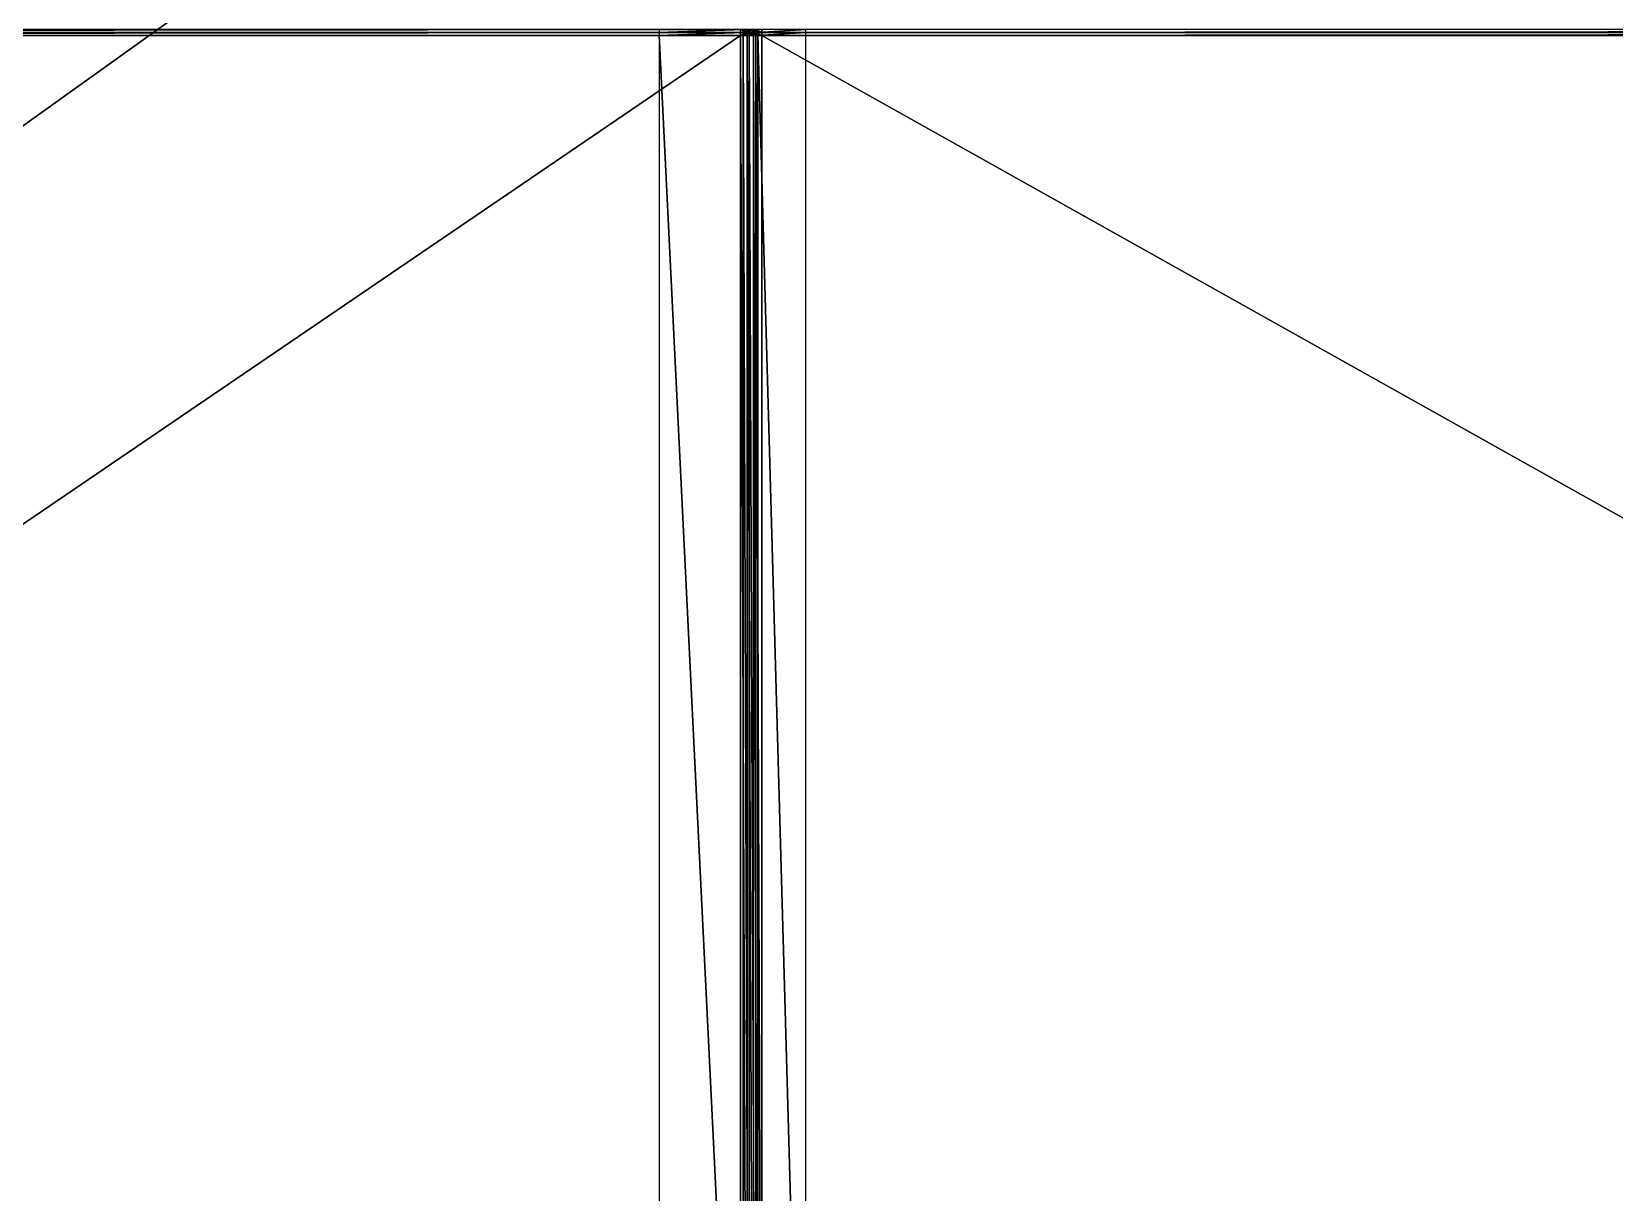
# Model space of a CAD drawing. Extents: x -683 to 86, y -225 to -3.
# Drawn here: x -194.9 to -124.2, y -166 to -114.2 of the extents above; entities that cross this region are included whole.
import ezdxf

# ---------------------------------------------------------------- set-up
doc = ezdxf.new("R2010")
doc.units = 0
doc.header["$MEASUREMENT"] = 0
doc.layers.get('0').update_dxf_attribs({"linetype": 'CONTINUOUS'})

msp = doc.modelspace()

# ---------------------------------------------------------------- linework, layer by layer
for points in [[(-56.735, -19.311, -12.591), (-325.08, -17.108, -7.264), (-325.08, -211.232, -7.264)], [(-56.735, -19.311, -12.591), (-325.08, -211.232, -7.264), (-56.735, -209.029, -12.591)], [(-289.004, -114.238, 128.859), (-163.244, -114.238, 146.894), (-163.244, -114.102, 146.894)], [(-289.004, -114.238, 128.859), (-163.244, -114.102, 146.894), (-289.004, -114.102, 128.859)], [(-289.004, -114.373, 128.859), (-163.244, -114.373, 146.894), (-163.244, -114.238, 146.894)], [(-289.004, -114.373, 128.859), (-163.244, -114.238, 146.894), (-289.004, -114.238, 128.859)], [(-163.123, -114.102, 146.837), (-166.873, -114.102, 145.626), (-166.873, -114.238, 145.626)], [(-163.123, -114.102, 146.837), (-166.873, -114.238, 145.626), (-163.123, -114.238, 146.837)], [(-163.123, -114.238, 146.837), (-166.873, -114.238, 145.626), (-166.873, -114.373, 145.626)], [(-163.123, -114.238, 146.837), (-166.873, -114.373, 145.626), (-163.123, -114.373, 146.837)], [(-163.123, -190.748, 146.837), (-163.123, -114.373, 146.837), (-166.873, -114.373, 145.626)], [(-163.123, -190.748, 146.837), (-166.873, -114.373, 145.626), (-166.873, -190.748, 145.626)], [(-163.244, -114.102, 146.894), (-163.244, -114.238, 146.894), (-162.931, -114.238, 146.909)], [(-163.244, -114.102, 146.894), (-162.931, -114.238, 146.909), (-162.931, -114.102, 146.909)], [(-163.244, -114.373, 146.894), (-162.945, -114.373, 146.906), (-162.931, -114.238, 146.909)], [(-163.244, -114.373, 146.894), (-162.931, -114.238, 146.909), (-163.244, -114.238, 146.894)], [(-162.945, -190.766, 146.909), (-162.945, -114.373, 146.906), (-163.244, -114.373, 146.894)], [(-162.945, -190.766, 146.909), (-163.244, -114.373, 146.894), (-163.244, -190.784, 146.894)], [(-163.123, -114.102, 146.837), (-163.123, -114.238, 146.837), (-162.847, -114.238, 146.887)], [(-163.123, -114.102, 146.837), (-162.847, -114.238, 146.887), (-162.847, -114.102, 146.887)], [(-163.123, -114.373, 146.837), (-162.857, -114.373, 146.883), (-162.847, -114.238, 146.887)], [(-163.123, -114.373, 146.837), (-162.847, -114.238, 146.887), (-163.123, -114.238, 146.837)], [(-162.857, -190.753, 146.885), (-162.857, -114.373, 146.883), (-163.123, -114.373, 146.837)], [(-162.857, -190.753, 146.885), (-163.123, -114.373, 146.837), (-163.123, -190.748, 146.837)], [(-162.945, -114.373, 146.906), (-162.659, -114.373, 146.874), (-162.669, -114.238, 146.876)], [(-162.945, -114.373, 146.906), (-162.669, -114.238, 146.876), (-162.931, -114.238, 146.909)], [(-162.66, -190.753, 146.873), (-162.659, -114.373, 146.874), (-162.945, -114.373, 146.906)], [(-162.66, -190.753, 146.873), (-162.945, -114.373, 146.906), (-162.945, -190.766, 146.909)], [(-162.669, -114.102, 146.876), (-162.931, -114.102, 146.909), (-162.931, -114.238, 146.909)], [(-162.669, -114.102, 146.876), (-162.931, -114.238, 146.909), (-162.669, -114.238, 146.876)], [(-162.857, -114.373, 146.883), (-162.554, -114.373, 146.886), (-162.566, -114.238, 146.887)], [(-162.857, -114.373, 146.883), (-162.566, -114.238, 146.887), (-162.847, -114.238, 146.887)], [(-162.552, -190.768, 146.885), (-162.554, -114.373, 146.886), (-162.857, -114.373, 146.883)], [(-162.552, -190.768, 146.885), (-162.857, -114.373, 146.883), (-162.857, -190.753, 146.885)], [(-162.847, -114.102, 146.887), (-162.847, -114.238, 146.887), (-162.566, -114.238, 146.887)], [(-162.847, -114.102, 146.887), (-162.566, -114.238, 146.887), (-162.566, -114.102, 146.887)], [(-162.468, -114.238, 146.797), (-162.468, -114.102, 146.797), (-162.669, -114.102, 146.876)], [(-162.468, -114.238, 146.797), (-162.669, -114.102, 146.876), (-162.669, -114.238, 146.876)], [(-162.468, -114.373, 146.797), (-162.468, -114.238, 146.797), (-162.669, -114.238, 146.876)], [(-162.468, -114.373, 146.797), (-162.669, -114.238, 146.876), (-162.659, -114.373, 146.874)], [(-162.468, -190.748, 146.797), (-162.659, -114.373, 146.874), (-162.66, -190.753, 146.873)], [(-162.468, -190.748, 146.797), (-162.468, -114.373, 146.797), (-162.659, -114.373, 146.874)], [(-162.291, -114.238, 146.836), (-162.291, -114.102, 146.836), (-162.566, -114.102, 146.887)], [(-162.291, -114.238, 146.836), (-162.566, -114.102, 146.887), (-162.566, -114.238, 146.887)], [(-162.291, -114.373, 146.836), (-162.291, -114.238, 146.836), (-162.566, -114.238, 146.887)], [(-162.291, -114.373, 146.836), (-162.566, -114.238, 146.887), (-162.554, -114.373, 146.886)], [(-162.291, -190.789, 146.836), (-162.291, -114.373, 146.836), (-162.554, -114.373, 146.886)], [(-162.291, -190.789, 146.836), (-162.554, -114.373, 146.886), (-162.552, -190.768, 146.885)], [(-162.468, -114.238, 146.797), (-160.322, -114.238, 145.229), (-160.322, -114.102, 145.229)], [(-162.468, -114.238, 146.797), (-160.322, -114.102, 145.229), (-162.468, -114.102, 146.797)], [(-162.468, -114.373, 146.797), (-160.322, -114.373, 145.229), (-160.322, -114.238, 145.229)], [(-162.468, -114.373, 146.797), (-160.322, -114.238, 145.229), (-162.468, -114.238, 146.797)], [(-162.468, -114.373, 146.797), (-162.468, -190.748, 146.797), (-160.322, -190.748, 145.229)], [(-162.468, -114.373, 146.797), (-160.322, -190.748, 145.229), (-160.322, -114.373, 145.229)], [(7.658, -114.102, 91.678), (-162.291, -114.102, 146.836), (-162.291, -114.238, 146.836)], [(7.658, -114.102, 91.678), (-162.291, -114.238, 146.836), (7.658, -114.238, 91.678)], [(7.658, -114.238, 91.678), (-162.291, -114.238, 146.836), (-162.291, -114.373, 146.836)], [(7.658, -114.238, 91.678), (-162.291, -114.373, 146.836), (7.658, -114.373, 91.678)]]:
    msp.add_3dface(points)
at = {"color": 250, "true_color": 0x393939}
for points in [[(-289.004, -199.973, 128.859), (-163.244, -190.784, 146.894), (-163.244, -114.373, 146.894)], [(-289.004, -199.973, 128.859), (-163.244, -114.373, 146.894), (-289.004, -114.373, 128.859)]]:
    msp.add_3dface(points, dxfattribs=at)
at = {"color": 250}
for points in [[(6.846, -209.095, 91.942), (7.658, -114.373, 91.678), (-162.291, -114.373, 146.836)], [(6.846, -209.095, 91.942), (-162.291, -114.373, 146.836), (-162.291, -190.789, 146.836)]]:
    msp.add_3dface(points, dxfattribs=at)

doc.saveas('drawing.dxf')
